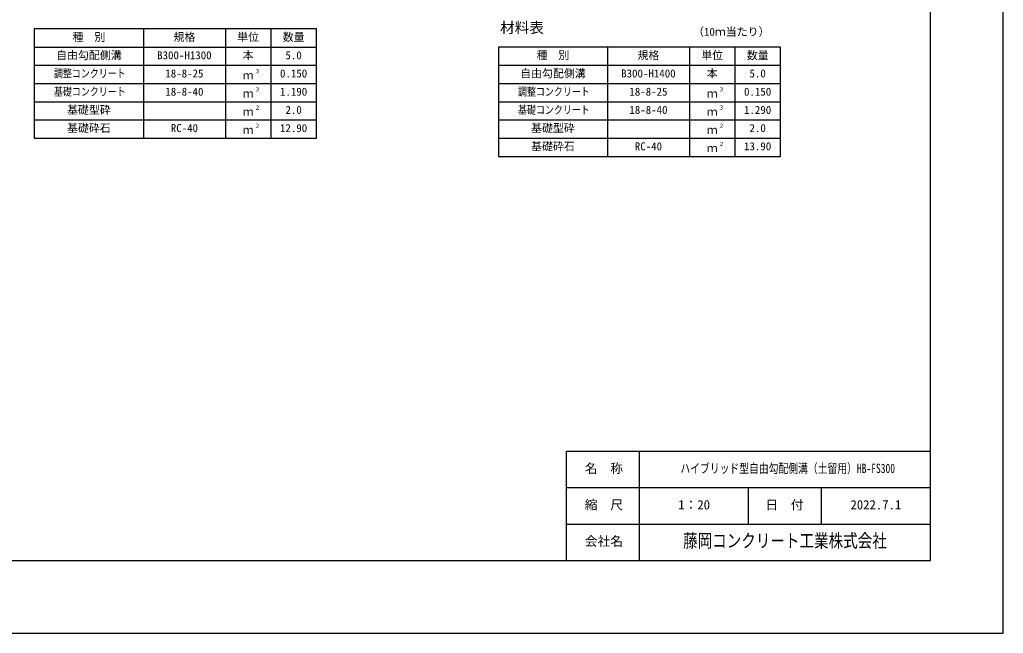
# Model space of a CAD drawing. Units: millimetres, scale not verified. Extents: x -16800 to 16800, y -5940 to 5940.
# Drawn here: x 11395 to 16800, y -5940 to -2570 of the extents above; entities that cross this region are included whole.
import ezdxf
from ezdxf.enums import TextEntityAlignment as Align

# ---------------------------------------------------------------- set-up
doc = ezdxf.new("R2010")
doc.units = ezdxf.units.MM
doc.header["$LTSCALE"] = 20
for name, color, linetype, lineweight in [('0-1_Defpoints', 5, 'Continuous', 25), ('0-3_HYO', 3, 'Continuous', 25), ('0-4_HYO2', 4, 'Continuous', 25), ('0-6_TXT', 7, 'Continuous', 25), ('0-7_WAKU', 3, 'Continuous', 25), ('0-8_WAKU-LINE', 7, 'Continuous', 25), ('0-9_WAKU-TXT', 7, 'Continuous', 25)]:
    doc.layers.add(name, color=color, linetype=linetype, lineweight=lineweight)
doc.styles.add('ＭＳ ゴシック', font='')
doc.styles.get('ＭＳ ゴシック').set_extended_font_data('MS Gothic')

msp = doc.modelspace()

# ---------------------------------------------------------------- linework, layer by layer
at = {"layer": '0-1_Defpoints'}
msp.add_lwpolyline([(0, -5940), (16800, -5940), (16800, 5940), (0, 5940)], close=True, dxfattribs=at)
at = {"layer": '0-3_HYO'}
for p, q in [((12075, -2620.34), (12075, -3220.34)), ((12525, -2620.34), (12525, -3220.34)), ((12775, -2620.34), (12775, -3220.34)), ((11475, -2720.34), (13025, -2720.34)), ((14625, -2720.34), (14625, -3320.34)), ((15075, -2720.34), (15075, -3320.34)), ((15325, -2720.34), (15325, -3320.34)), ((14025, -2820.34), (15575, -2820.34))]:
    msp.add_line(p, q, dxfattribs=at)
for points in [[(11475, -3220.34), (13025, -3220.34), (13025, -2620.34), (11475, -2620.34)], [(14025, -3320.34), (15575, -3320.34), (15575, -2720.34), (14025, -2720.34)]]:
    msp.add_lwpolyline(points, close=True, dxfattribs=at)
at = {"layer": '0-4_HYO2'}
for p, q in [((11475, -2820.34), (13025, -2820.34)), ((11475, -2920.34), (13025, -2920.34)), ((14025, -2920.34), (15575, -2920.34)), ((11475, -3020.34), (13025, -3020.34)), ((14025, -3020.34), (15575, -3020.34)), ((11475, -3120.34), (13025, -3120.34)), ((14025, -3120.34), (15575, -3120.34)), ((14025, -3220.34), (15575, -3220.34))]:
    msp.add_line(p, q, dxfattribs=at)
at = {"layer": '0-7_WAKU'}
for p, q in [((14400, -4940), (16400, -4940)), ((14400, -5540), (14400, -4940))]:
    msp.add_line(p, q, dxfattribs=at)
msp.add_lwpolyline([(400, -5540), (16400, -5540), (16400, 5540), (400, 5540)], close=True, dxfattribs=at)
at = {"layer": '0-8_WAKU-LINE'}
for p, q in [((14400, -5140), (16400, -5140)), ((15400, -5340), (15400, -5140)), ((15800, -5340), (15800, -5140)), ((14400, -5340), (16400, -5340))]:
    msp.add_line(p, q, dxfattribs=at)
at = {"layer": '0-9_WAKU-TXT'}
msp.add_line((14800, -5540), (14800, -4940), dxfattribs=at)

# ---------------------------------------------------------------- texts
at = {"layer": '0-6_TXT', "style": 'ＭＳ ゴシック'}
for s, height, p in [('材料表', 58.65, (14035, -2660.34)), ('種\u3000別', 43.99, (11685, -2700.34)), ('規格', 43.99, (12240, -2700.34)), ('単位', 43.99, (12590, -2700.34)), ('数量', 43.99, (12840, -2700.34)), ('（10ｍ当たり）', 43.99, (15095, -2671.34)), ('自由勾配側溝', 43.99, (11595, -2800.34)), ('B300-H1300', 43.99, (12150, -2800.34)), ('本', 43.99, (12620, -2800.34)), ('5.0', 43.99, (12855, -2800.34)), ('種\u3000別', 43.99, (14235, -2800.34)), ('規格', 43.99, (14790, -2800.34)), ('単位', 43.99, (15140, -2800.34)), ('数量', 43.99, (15390, -2800.34)), ('18-8-25', 43.99, (12195, -2900.34)), ('ｍ', 43.99, (12620, -2910.34)), ('３', 21.99, (12685.54, -2869.97)), ('0.150', 43.99, (12825, -2900.34)), ('自由勾配側溝', 43.99, (14145, -2900.34)), ('B300-H1400', 43.99, (14700, -2900.34)), ('本', 43.99, (15170, -2900.34)), ('5.0', 43.99, (15405, -2900.34)), ('18-8-40', 43.99, (12195, -3000.34)), ('ｍ', 43.99, (12620, -3010.34)), ('３', 21.99, (12685.54, -2969.97)), ('1.190', 43.99, (12825, -3000.34)), ('18-8-25', 43.99, (14745, -3000.34)), ('ｍ', 43.99, (15170, -3010.34)), ('３', 21.99, (15235.54, -2969.97)), ('0.150', 43.99, (15375, -3000.34)), ('基礎型砕', 43.99, (11655, -3100.34)), ('ｍ', 43.99, (12620, -3110.34)), ('２', 21.99, (12685.54, -3069.97)), ('2.0', 43.99, (12855, -3100.34)), ('18-8-40', 43.99, (14745, -3100.34)), ('ｍ', 43.99, (15170, -3110.34)), ('３', 21.99, (15235.54, -3069.97)), ('1.290', 43.99, (15375, -3100.34)), ('基礎砕石', 43.99, (11655, -3200.34)), ('RC-40', 43.99, (12225, -3200.34)), ('ｍ', 43.99, (12620, -3210.34)), ('２', 21.99, (12685.54, -3169.97)), ('12.90', 43.99, (12825, -3200.34)), ('基礎型砕', 43.99, (14205, -3200.34)), ('ｍ', 43.99, (15170, -3210.34)), ('２', 21.99, (15235.54, -3169.97)), ('2.0', 43.99, (15405, -3200.34)), ('基礎砕石', 43.99, (14205, -3300.34)), ('RC-40', 43.99, (14775, -3300.34)), ('２', 21.99, (15235.54, -3269.97)), ('ｍ', 43.99, (15170, -3310.34)), ('13.90', 43.99, (15375, -3300.34))]:
    msp.add_text(s, height=height, dxfattribs=at).set_placement(p, align=Align.BOTTOM_LEFT)
at = {"layer": '0-6_TXT', "style": 'ＭＳ ゴシック', "width": 0.8}
for s, p in [('調整コンクリート', (11583, -2900.34)), ('基礎コンクリート', (11583, -3000.34)), ('調整コンクリート', (14133, -3000.34)), ('基礎コンクリート', (14133, -3100.34))]:
    msp.add_text(s, height=43.99, dxfattribs=at).set_placement(p, align=Align.BOTTOM_LEFT)
at = {"layer": '0-9_WAKU-TXT', "style": 'ＭＳ ゴシック'}
for s, p in [('名\u3000称', (14499.9, -5075)), ('縮\u3000尺', (14499.9, -5275)), ('1：20', (15013.5, -5275)), ('日\u3000付', (15491.89, -5275)), ('2022.7.1', (15960, -5275)), ('会社名', (14499.9, -5475))]:
    msp.add_text(s, height=51.32, dxfattribs=at).set_placement(p, align=Align.BOTTOM_LEFT)
for s, height, width, p in [('ハイブリッド型自由勾配側溝（土留用）HB-FS300', 51.32, 0.75, (15025.5, -5075)), ('藤岡コンクリート工業株式会社', 73.31, 0.8, (15040, -5490))]:
    msp.add_text(s, height=height, dxfattribs=dict(at, width=width)).set_placement(p, align=Align.BOTTOM_LEFT)

doc.saveas('drawing.dxf')
